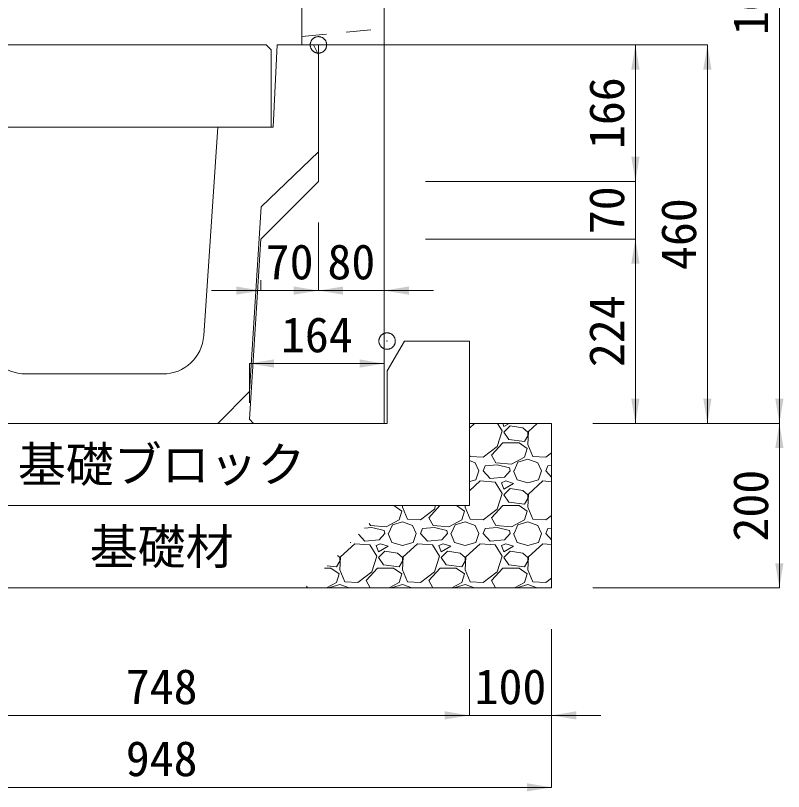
# Model space of a CAD drawing. Units: millimetres at full size, sheet at 1:40. Extents: x 206103 to 244503, y 883348 to 903496.
# Drawn here: x 214013 to 214946, y 900201 to 901144 of the extents above; entities that cross this region are included whole.
import ezdxf
from ezdxf.enums import TextEntityAlignment as Align

# ---------------------------------------------------------------- set-up
doc = ezdxf.new("R2010")
doc.units = ezdxf.units.MM
doc.header["$LTSCALE"] = 40
doc.header["$PDMODE"] = 32
doc.header["$PDSIZE"] = 20
doc.linetypes.add('USER1', pattern=[28.575, 19.05, -3.175, 3.175, -3.175])
doc.linetypes.add('USER2', pattern=[1.35, 0.75, -0.6])
for name, color, linetype, lineweight in [('パネックスKUS', 2, 'Continuous', 20), ('基礎ブロック', 2, 'Continuous', 13), ('基礎材', 7, 'Continuous', 15), ('寸法線', 7, 'Continuous', 13), ('本体', 2, 'Continuous', 13), ('補助線', 8, 'USER1', 13), ('ﾊｯﾁﾝｸﾞ', 7, 'Continuous', 5)]:
    doc.layers.add(name, color=color, linetype=linetype, lineweight=lineweight)
doc.layers.add('文字', color=7, linetype='Continuous')
doc.styles.add('ＭＳ ゴシック', font='')
doc.styles.get('ＭＳ ゴシック').set_extended_font_data('MS Gothic')

# ---------------------------------------------------------------- blocks, each defined once
blk = doc.blocks.new('filled_arrow')
at = {"color": 0, "linetype": 'Continuous', "lineweight": -2}
blk.add_solid([(7.5, 1.25), (0, 0), (7.5, -1.25)], dxfattribs=at)

msp = doc.modelspace()

# ---------------------------------------------------------------- linework, layer by layer
at = {"layer": 'パネックスKUS'}
for p, q in [((214460.77, 900648.33), (214460.77, 901708.33)), ((214360.77, 901703.33), (214360.77, 901108.33)), ((214360.77, 901108.33), (214380.77, 901108.33)), ((214380.77, 901108.33), (214380.77, 900942.33)), ((214380.77, 900942.33), (214310.77, 900872.33)), ((214310.77, 900872.33), (214297.08, 900653.32)), ((214301.77, 900648.33), (214297.08, 900653.32)), ((214301.77, 900648.33), (214460.77, 900648.33))]:
    msp.add_line(p, q, dxfattribs=at)
at = {"layer": 'パネックスKUS', "linetype": 'USER2', "lineweight": 9}
msp.add_line((214360.77, 901118.33), (214460.77, 901128.33), dxfattribs=at)
at = {"layer": '基礎ブロック'}
for p, q in [((214485.21, 900748.33), (214464.21, 900712.33)), ((214564.21, 900748.33), (214485.21, 900748.33)), ((214564.21, 900648.33), (214564.21, 900748.33)), ((214464.21, 900712.33), (214464.21, 900648.33)), ((214464.21, 900648.33), (213916.21, 900648.33)), ((214564.21, 900648.33), (214564.21, 900548.33)), ((213816.21, 900548.33), (214564.21, 900548.33))]:
    msp.add_line(p, q, dxfattribs=at)
at = {"layer": '基礎材', "lineweight": 13}
msp.add_line((214664.21, 900648.33), (214564.21, 900648.33), dxfattribs=at)
at = {"layer": '基礎材'}
for p, q in [((214664.21, 900448.33), (214664.21, 900648.33)), ((213716.21, 900448.33), (214664.21, 900448.33))]:
    msp.add_line(p, q, dxfattribs=at)
at = {"layer": '寸法線'}
for p, q in [((214941.05, 900648.33), (214941.05, 901708.33)), ((214310.77, 901108.33), (213865.77, 901108.33)), ((214510.77, 901108.33), (214853.55, 901108.33)), ((214510.77, 901108.33), (214766.05, 901108.33)), ((214766.05, 901108.33), (214766.05, 900942.33)), ((214853.55, 901108.33), (214853.55, 900648.33)), ((214766.05, 901002.33), (214766.05, 900812.33)), ((214510.77, 900942.33), (214766.05, 900942.33)), ((214510.77, 900942.33), (214766.05, 900942.33)), ((214380.77, 900892.33), (214380.77, 900809.71)), ((214380.77, 900892.33), (214380.77, 900809.71)), ((214460.77, 900892.33), (214460.77, 900809.71)), ((214510.77, 900872.33), (214766.05, 900872.33)), ((214510.77, 900872.33), (214766.05, 900872.33)), ((214766.05, 900872.33), (214766.05, 900648.33)), ((214310.77, 900822.33), (214310.77, 900809.71)), ((214440.77, 900809.71), (214250.77, 900809.71)), ((214320.77, 900809.71), (214520.77, 900809.71)), ((214296.77, 900721.04), (214460.77, 900721.04)), ((214296.77, 900673.33), (214296.77, 900721.04)), ((214460.77, 900673.33), (214460.77, 900721.04)), ((214714.21, 900648.33), (214941.05, 900648.33)), ((214714.21, 900648.33), (214853.55, 900648.33)), ((214714.21, 900648.33), (214766.05, 900648.33)), ((214714.21, 900648.33), (214941.05, 900648.33)), ((214941.05, 900648.33), (214941.05, 900448.33)), ((214714.21, 900448.33), (214941.05, 900448.33)), ((214564.21, 900398.33), (214564.21, 900293.39)), ((214564.21, 900398.33), (214564.21, 900293.39)), ((214664.21, 900398.33), (214664.21, 900293.39)), ((214664.21, 900398.33), (214664.21, 900205.89)), ((213816.21, 900293.39), (214564.21, 900293.39)), ((214504.21, 900293.39), (214724.21, 900293.39)), ((214664.21, 900205.89), (213716.21, 900205.89))]:
    msp.add_line(p, q, dxfattribs=at)
at = {"layer": '本体'}
for p, q in [((214330.77, 901108.33), (214325.77, 901008.33)), ((214374.77, 901108.33), (214330.77, 901108.33)), ((214374.77, 901108.33), (214380.77, 901096.33)), ((214380.77, 900978.46), (214380.77, 901096.33)), ((214258.27, 901008.33), (214241.38, 900755)), ((214325.77, 901008.33), (214258.27, 901008.33)), ((214311.27, 900911.33), (214380.77, 900978.46)), ((214311.27, 900911.33), (214296.9, 900686.96)), ((214025.05, 900708.33), (214191.49, 900708.33)), ((214258.27, 900648.33), (214296.9, 900686.96)), ((213958.27, 900648.33), (214258.27, 900648.33))]:
    msp.add_line(p, q, dxfattribs=at)
at = {"layer": '本体', "lineweight": 20}
msp.add_lwpolyline([(213893.27, 901008.33), (213893.27, 901102.33), (213899.27, 901108.33), (214317.27, 901108.33), (214323.27, 901102.33), (214323.27, 901008.33)], close=True, dxfattribs=at)
at = {"layer": '本体'}
for centre, start, end in [((214025.05, 900758.33), 183.81407, 270), ((214191.49, 900758.33), 270, 356.18593)]:
    msp.add_arc(centre, 50, start, end, dxfattribs=at)
at = {"layer": '補助線', "linetype": 'Continuous'}
msp.add_line((214380.77, 901108.33), (214563.56, 901108.33), dxfattribs=at)
at = {"layer": '補助線'}
for p in [(214380.77, 901108.33), (214464.21, 900748.33)]:
    msp.add_point(p, dxfattribs=at)
at = {"layer": 'ﾊｯﾁﾝｸﾞ'}
for p, q in [((214570.59, 900648.33), (214564.21, 900642.5)), ((214604, 900639.25), (214598.46, 900648.33)), ((214604.79, 900648.33), (214606.29, 900644.58)), ((214606.29, 900644.58), (214612.53, 900648.33)), ((214613.91, 900645.35), (214606.29, 900637.73)), ((214629.15, 900643.06), (214613.91, 900645.35)), ((214635.25, 900637.73), (214629.15, 900643.06)), ((214646.79, 900648.33), (214636.01, 900638.49)), ((214597.91, 900620.2), (214604, 900639.25)), ((214606.29, 900637.73), (214612.39, 900628.58)), ((214631.44, 900626.3), (214635.25, 900633.15)), ((214636.01, 900638.49), (214635.25, 900622.49)), ((214635.25, 900633.15), (214635.25, 900637.73)), ((214591.05, 900609.53), (214604.77, 900624.77)), ((214604.77, 900624.77), (214624.58, 900624.77)), ((214612.39, 900628.58), (214631.44, 900626.3)), ((214624.58, 900624.77), (214634.48, 900617.91)), ((214581.14, 900607.25), (214597.91, 900620.2)), ((214634.48, 900617.91), (214631.44, 900607.25)), ((214635.25, 900622.49), (214641.34, 900608.01)), ((214564.21, 900610.23), (214565.14, 900608.01)), ((214565.14, 900608.01), (214581.14, 900607.25)), ((214596.38, 900600.39), (214591.05, 900609.53)), ((214631.44, 900607.25), (214615.43, 900598.86)), ((214623.05, 900601.15), (214635.25, 900604.96)), ((214635.25, 900604.96), (214647.44, 900600.39)), ((214641.34, 900608.01), (214657.34, 900607.25)), ((214657.34, 900607.25), (214664.21, 900612.55)), ((214564.21, 900603.03), (214571.24, 900600.39)), ((214571.24, 900600.39), (214575.81, 900590.48)), ((214581.14, 900590.48), (214583.43, 900596.58)), ((214597.91, 900598.1), (214583.43, 900596.58)), ((214615.43, 900598.86), (214596.38, 900600.39)), ((214613.15, 900594.29), (214597.91, 900598.1)), ((214618.48, 900590.48), (214623.05, 900601.15)), ((214647.44, 900600.39), (214652.01, 900590.48)), ((214657.34, 900590.48), (214659.63, 900596.58)), ((214664.21, 900597.06), (214659.63, 900596.58)), ((214572, 900579.81), (214575.81, 900590.48)), ((214589.53, 900581.34), (214581.14, 900590.48)), ((214613.91, 900590.48), (214607.05, 900582.86)), ((214613.91, 900590.48), (214613.15, 900594.29)), ((214617.72, 900590.48), (214622.29, 900579.81)), ((214648.2, 900579.81), (214652.01, 900590.48)), ((214664.21, 900583), (214657.34, 900590.48)), ((214564.21, 900577.52), (214572, 900579.81)), ((214577.33, 900578.29), (214564.21, 900566.3)), ((214595.62, 900576.77), (214577.33, 900578.29)), ((214607.05, 900582.86), (214589.53, 900581.34)), ((214604, 900563.05), (214595.62, 900576.77)), ((214608.58, 900578.29), (214603.24, 900576)), ((214603.24, 900576), (214606.29, 900568.38)), ((214617.72, 900575.24), (214608.58, 900578.29)), ((214622.29, 900579.81), (214635.25, 900576)), ((214635.25, 900576), (214648.2, 900579.81)), ((214653.53, 900578.29), (214636.01, 900562.29)), ((214664.21, 900577.4), (214653.53, 900578.29)), ((214606.29, 900568.38), (214617.72, 900575.24)), ((214613.91, 900569.15), (214606.29, 900561.53)), ((214629.15, 900566.86), (214613.91, 900569.15)), ((214635.25, 900561.53), (214629.15, 900566.86)), ((214597.91, 900544), (214604, 900563.05)), ((214606.29, 900561.53), (214612.39, 900552.38)), ((214631.44, 900550.1), (214635.25, 900556.95)), ((214636.01, 900562.29), (214635.25, 900546.29)), ((214635.25, 900556.95), (214635.25, 900561.53)), ((214472.53, 900548.33), (214482.08, 900541.71)), ((214482.94, 900548.33), (214482.85, 900546.29)), ((214514.85, 900533.33), (214528.35, 900548.33)), ((214521.71, 900544), (214523.09, 900548.33)), ((214548.73, 900548.33), (214558.28, 900541.71)), ((214559.14, 900548.33), (214559.05, 900546.29)), ((214591.05, 900533.33), (214604.77, 900548.57)), ((214604.77, 900548.57), (214624.58, 900548.57)), ((214612.39, 900552.38), (214631.44, 900550.1)), ((214624.58, 900548.57), (214634.48, 900541.71)), ((214482.08, 900541.71), (214479.04, 900531.05)), ((214482.85, 900546.29), (214488.94, 900531.81)), ((214504.94, 900531.05), (214521.71, 900544)), ((214558.28, 900541.71), (214555.24, 900531.05)), ((214559.05, 900546.29), (214565.14, 900531.81)), ((214581.14, 900531.05), (214597.91, 900544)), ((214634.48, 900541.71), (214631.44, 900531.05)), ((214635.25, 900546.29), (214641.34, 900531.81)), ((214479.04, 900531.05), (214463.03, 900522.66)), ((214470.65, 900524.95), (214482.85, 900528.76)), ((214482.85, 900528.76), (214495.04, 900524.19)), ((214488.94, 900531.81), (214504.94, 900531.05)), ((214520.18, 900524.19), (214514.85, 900533.33)), ((214555.24, 900531.05), (214539.23, 900522.66)), ((214546.85, 900524.95), (214559.05, 900528.76)), ((214559.05, 900528.76), (214571.24, 900524.19)), ((214565.14, 900531.81), (214581.14, 900531.05)), ((214596.38, 900524.19), (214591.05, 900533.33)), ((214631.44, 900531.05), (214615.43, 900522.66)), ((214623.05, 900524.95), (214635.25, 900528.76)), ((214635.25, 900528.76), (214647.44, 900524.19)), ((214641.34, 900531.81), (214657.34, 900531.05)), ((214657.34, 900531.05), (214664.21, 900536.35)), ((214445.51, 900521.9), (214436.87, 900520.99)), ((214443.98, 900524.19), (214442.54, 900526.66)), ((214463.03, 900522.66), (214443.98, 900524.19)), ((214460.75, 900518.09), (214445.51, 900521.9)), ((214466.08, 900514.28), (214470.65, 900524.95)), ((214495.04, 900524.19), (214499.61, 900514.28)), ((214504.94, 900514.28), (214507.23, 900520.38)), ((214521.71, 900521.9), (214507.23, 900520.38)), ((214539.23, 900522.66), (214520.18, 900524.19)), ((214536.95, 900518.09), (214521.71, 900521.9)), ((214542.28, 900514.28), (214546.85, 900524.95)), ((214571.24, 900524.19), (214575.81, 900514.28)), ((214581.14, 900514.28), (214583.43, 900520.38)), ((214597.91, 900521.9), (214583.43, 900520.38)), ((214615.43, 900522.66), (214596.38, 900524.19)), ((214613.15, 900518.09), (214597.91, 900521.9)), ((214618.48, 900514.28), (214623.05, 900524.95)), ((214647.44, 900524.19), (214652.01, 900514.28)), ((214657.34, 900514.28), (214659.63, 900520.38)), ((214664.21, 900520.86), (214659.63, 900520.38)), ((214437.13, 900505.14), (214429.42, 900513.54)), ((214461.51, 900514.28), (214454.65, 900506.66)), ((214461.51, 900514.28), (214460.75, 900518.09)), ((214465.32, 900514.28), (214469.89, 900503.61)), ((214495.8, 900503.61), (214499.61, 900514.28)), ((214513.33, 900505.14), (214504.94, 900514.28)), ((214537.71, 900514.28), (214530.85, 900506.66)), ((214537.71, 900514.28), (214536.95, 900518.09)), ((214541.52, 900514.28), (214546.09, 900503.61)), ((214572, 900503.61), (214575.81, 900514.28)), ((214589.53, 900505.14), (214581.14, 900514.28)), ((214613.91, 900514.28), (214607.05, 900506.66)), ((214613.91, 900514.28), (214613.15, 900518.09)), ((214617.72, 900514.28), (214622.29, 900503.61)), ((214648.2, 900503.61), (214652.01, 900514.28)), ((214664.21, 900506.8), (214657.34, 900514.28)), ((214424.93, 900502.09), (214407.41, 900486.09)), ((214419.44, 900503.57), (214419.6, 900503.61)), ((214419.6, 900503.61), (214419.66, 900503.79)), ((214443.22, 900500.57), (214424.93, 900502.09)), ((214454.65, 900506.66), (214437.13, 900505.14)), ((214451.6, 900486.85), (214443.22, 900500.57)), ((214456.18, 900502.09), (214450.84, 900499.8)), ((214465.32, 900499.04), (214456.18, 900502.09)), ((214469.89, 900503.61), (214482.85, 900499.8)), ((214482.85, 900499.8), (214495.8, 900503.61)), ((214501.13, 900502.09), (214483.61, 900486.09)), ((214519.42, 900500.57), (214501.13, 900502.09)), ((214530.85, 900506.66), (214513.33, 900505.14)), ((214527.8, 900486.85), (214519.42, 900500.57)), ((214532.38, 900502.09), (214527.04, 900499.8)), ((214541.52, 900499.04), (214532.38, 900502.09)), ((214546.09, 900503.61), (214559.05, 900499.8)), ((214559.05, 900499.8), (214572, 900503.61)), ((214577.33, 900502.09), (214559.81, 900486.09)), ((214595.62, 900500.57), (214577.33, 900502.09)), ((214607.05, 900506.66), (214589.53, 900505.14)), ((214604, 900486.85), (214595.62, 900500.57)), ((214608.58, 900502.09), (214603.24, 900499.8)), ((214617.72, 900499.04), (214608.58, 900502.09)), ((214622.29, 900503.61), (214635.25, 900499.8)), ((214635.25, 900499.8), (214648.2, 900503.61)), ((214653.53, 900502.09), (214636.01, 900486.09)), ((214664.21, 900501.2), (214653.53, 900502.09)), ((214450.84, 900499.8), (214453.89, 900492.18)), ((214453.89, 900492.18), (214465.32, 900499.04)), ((214461.51, 900492.95), (214453.89, 900485.33)), ((214476.75, 900490.66), (214461.51, 900492.95)), ((214527.04, 900499.8), (214530.09, 900492.18)), ((214530.09, 900492.18), (214541.52, 900499.04)), ((214537.71, 900492.95), (214530.09, 900485.33)), ((214552.95, 900490.66), (214537.71, 900492.95)), ((214603.24, 900499.8), (214606.29, 900492.18)), ((214606.29, 900492.18), (214617.72, 900499.04)), ((214613.91, 900492.95), (214606.29, 900485.33)), ((214629.15, 900490.66), (214613.91, 900492.95)), ((214406.65, 900485.33), (214403.74, 900487.87)), ((214407.41, 900486.09), (214406.65, 900470.09)), ((214406.65, 900480.75), (214406.65, 900485.33)), ((214445.51, 900467.8), (214451.6, 900486.85)), ((214453.89, 900485.33), (214459.99, 900476.18)), ((214482.85, 900485.33), (214476.75, 900490.66)), ((214483.61, 900486.09), (214482.85, 900470.09)), ((214482.85, 900480.75), (214482.85, 900485.33)), ((214521.71, 900467.8), (214527.8, 900486.85)), ((214530.09, 900485.33), (214536.19, 900476.18)), ((214559.05, 900485.33), (214552.95, 900490.66)), ((214559.81, 900486.09), (214559.05, 900470.09)), ((214559.05, 900480.75), (214559.05, 900485.33)), ((214597.91, 900467.8), (214604, 900486.85)), ((214606.29, 900485.33), (214612.39, 900476.18)), ((214635.25, 900485.33), (214629.15, 900490.66)), ((214636.01, 900486.09), (214635.25, 900470.09)), ((214635.25, 900480.75), (214635.25, 900485.33)), ((214388.25, 900472.37), (214395.98, 900472.37)), ((214391.17, 900475.3), (214402.84, 900473.9)), ((214395.98, 900472.37), (214405.88, 900465.51)), ((214402.84, 900473.9), (214406.65, 900480.75)), ((214438.65, 900457.13), (214452.37, 900472.37)), ((214452.37, 900472.37), (214472.18, 900472.37)), ((214459.99, 900476.18), (214479.04, 900473.9)), ((214472.18, 900472.37), (214482.08, 900465.51)), ((214479.04, 900473.9), (214482.85, 900480.75)), ((214514.85, 900457.13), (214528.57, 900472.37)), ((214528.57, 900472.37), (214548.38, 900472.37)), ((214536.19, 900476.18), (214555.24, 900473.9)), ((214548.38, 900472.37), (214558.28, 900465.51)), ((214555.24, 900473.9), (214559.05, 900480.75)), ((214591.05, 900457.13), (214604.77, 900472.37)), ((214604.77, 900472.37), (214624.58, 900472.37)), ((214612.39, 900476.18), (214631.44, 900473.9)), ((214624.58, 900472.37), (214634.48, 900465.51)), ((214631.44, 900473.9), (214635.25, 900480.75)), ((214405.88, 900465.51), (214402.84, 900454.85)), ((214406.65, 900470.09), (214412.74, 900455.61)), ((214428.74, 900454.85), (214445.51, 900467.8)), ((214482.08, 900465.51), (214479.04, 900454.85)), ((214482.85, 900470.09), (214488.94, 900455.61)), ((214504.94, 900454.85), (214521.71, 900467.8)), ((214558.28, 900465.51), (214555.24, 900454.85)), ((214559.05, 900470.09), (214565.14, 900455.61)), ((214581.14, 900454.85), (214597.91, 900467.8)), ((214634.48, 900465.51), (214631.44, 900454.85)), ((214635.25, 900470.09), (214641.34, 900455.61)), ((214402.84, 900454.85), (214390.4, 900448.33)), ((214412.74, 900455.61), (214428.74, 900454.85)), ((214443.79, 900448.33), (214438.65, 900457.13)), ((214479.04, 900454.85), (214466.6, 900448.33)), ((214488.94, 900455.61), (214504.94, 900454.85)), ((214519.99, 900448.33), (214514.85, 900457.13)), ((214555.24, 900454.85), (214542.8, 900448.33)), ((214565.14, 900455.61), (214581.14, 900454.85)), ((214596.19, 900448.33), (214591.05, 900457.13)), ((214631.44, 900454.85), (214619, 900448.33)), ((214641.34, 900455.61), (214657.34, 900454.85)), ((214657.34, 900454.85), (214664.21, 900460.15)), ((214367.59, 900448.33), (214366.34, 900450.46)), ((214394.28, 900448.33), (214394.45, 900448.75)), ((214394.45, 900448.75), (214406.65, 900452.56)), ((214406.65, 900452.56), (214417.93, 900448.33)), ((214470.48, 900448.33), (214470.65, 900448.75)), ((214470.65, 900448.75), (214482.85, 900452.56)), ((214482.85, 900452.56), (214494.13, 900448.33)), ((214546.68, 900448.33), (214546.85, 900448.75)), ((214546.85, 900448.75), (214559.05, 900452.56)), ((214559.05, 900452.56), (214570.33, 900448.33)), ((214622.88, 900448.33), (214623.05, 900448.75)), ((214623.05, 900448.75), (214635.25, 900452.56)), ((214635.25, 900452.56), (214646.53, 900448.33))]:
    msp.add_line(p, q, dxfattribs=at)

# ---------------------------------------------------------------- block references
at = {"layer": '寸法線', "xscale": 4, "yscale": 4}
for p, rotation in [((214766.05, 901108.33), 270), ((214853.55, 901108.33), 270), ((214766.05, 900942.33), 90), ((214766.05, 900942.33), 90), ((214766.05, 900872.33), 270), ((214766.05, 900872.33), 270), ((214310.77, 900809.71), 180), ((214380.77, 900809.71), 180), ((214460.77, 900721.04), 180), ((214766.05, 900648.33), 90), ((214853.55, 900648.33), 90), ((214941.05, 900648.33), 90), ((214941.05, 900648.33), 270), ((214941.05, 900448.33), 90), ((214564.21, 900293.39), 180), ((214564.21, 900293.39), 180), ((214664.21, 900205.89), 180)]:
    msp.add_blockref('filled_arrow', p, dxfattribs=dict(at, rotation=rotation))
for p in [(214380.77, 900809.71), (214460.77, 900809.71), (214296.77, 900721.04), (214664.21, 900293.39)]:
    msp.add_blockref('filled_arrow', p, dxfattribs=at)

# ---------------------------------------------------------------- texts
at = {"layer": '寸法線', "style": 'ＭＳ ゴシック'}
for s, p in [('1060', (214906.05, 901178.33)), ('166', (214731.05, 901025.33)), ('70', (214731.05, 900907.33)), ('460', (214818.55, 900878.33)), ('224', (214731.05, 900760.33)), ('200', (214906.05, 900548.33))]:
    msp.add_text(s, height=42.72, rotation=90, dxfattribs=at).set_placement(p, align=Align.MIDDLE_CENTER)
for s, p in [('70', (214345.77, 900844.71)), ('80', (214420.77, 900844.71)), ('164', (214378.77, 900756.04)), ('748', (214190.21, 900328.39)), ('100', (214614.21, 900328.39)), ('948', (214190.21, 900240.89))]:
    msp.add_text(s, height=42.72, dxfattribs=at).set_placement(p, align=Align.MIDDLE_CENTER)
at = {"layer": '文字', "style": 'ＭＳ ゴシック'}
for s, p in [('基礎ブロック', (214190.21, 900598.33)), ('基礎材', (214190.21, 900498.33))]:
    msp.add_text(s, height=42.72, dxfattribs=at).set_placement(p, align=Align.MIDDLE_CENTER)

doc.saveas('drawing.dxf')
